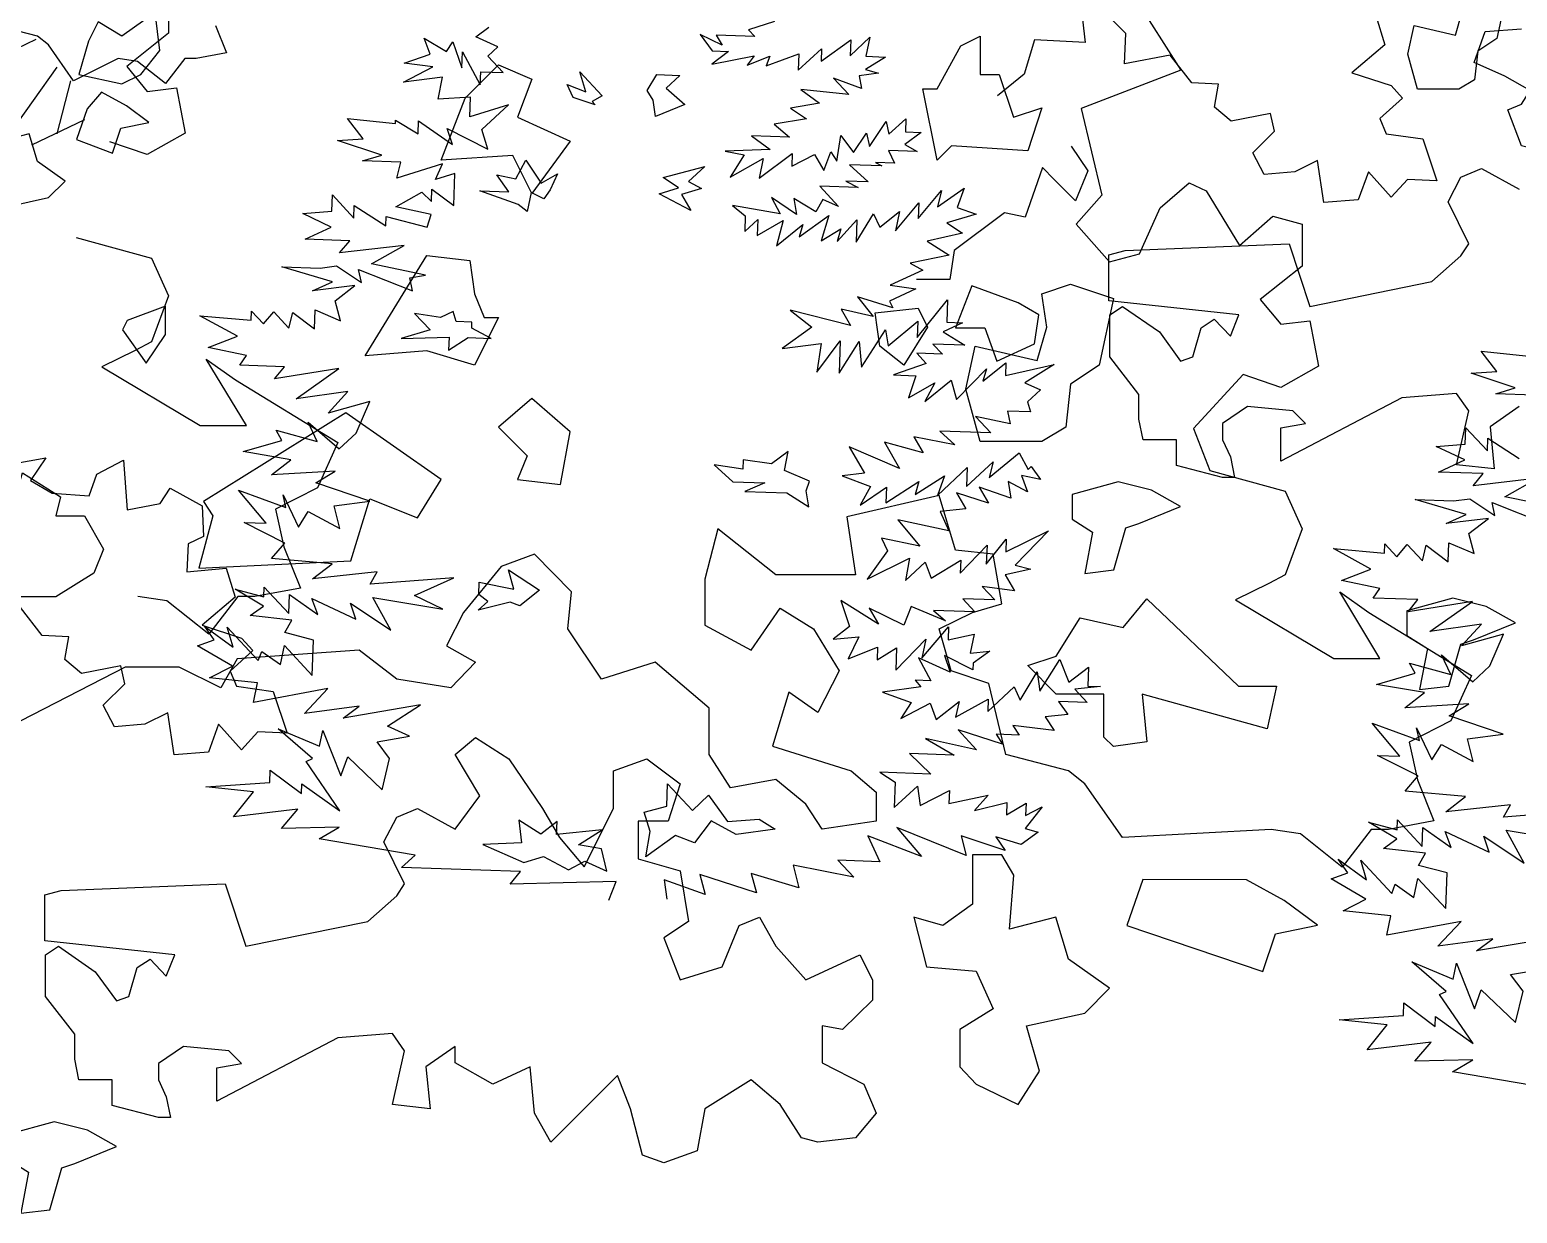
# Model space of a CAD drawing. Header units: inches. Extents: x 11.9 to 85.3, y 21.1 to 37.4.
# Drawn here: x 67.994 to 68.548, y 21.662 to 22.103 of the extents above; entities that cross this region are included whole.
import ezdxf

# ---------------------------------------------------------------- set-up
doc = ezdxf.new("R2010")
doc.units = ezdxf.units.IN
doc.header["$MEASUREMENT"] = 0
doc.layers.add('CAY', color=94, linetype='Continuous')
doc.layers.add('CAY-3', color=61, linetype='Continuous')

# ---------------------------------------------------------------- blocks, each defined once
blk = doc.blocks.new('A$C76451831')
at = {"layer": 'CAY'}
for p, q in [((5031.3, 755.2), (5031.3, 720.4)), ((5534.4, 730.1), (5512.8, 723.1)), ((4922.5, 717.8), (4887.9, 726.8)), ((4931.5, 710.7), (4922.5, 717.8)), ((5031.3, 720.4), (4996.5, 692.7)), ((5070.3, 726.8), (5079.3, 704)), ((5286.5, 717.4), (5297.2, 725.2)), ((5304.8, 709.1), (5286.5, 717.4)), ((5472.8, 719.1), (5482.8, 705.6)), ((5491.1, 710.3), (5472.8, 719.1)), ((5518.1, 717.5), (5485.9, 718.6)), ((5485.9, 718.6), (5491.1, 710.3)), ((5512.8, 723.1), (5518.1, 717.5)), ((5597.3, 701.6), (5613.7, 716.9)), ((5613.7, 716.9), (5610.4, 701.1)), ((4825.4, 669), (4921.3, 715.4)), ((4952.3, 680.8), (4931.5, 710.7)), ((5248.4, 702.9), (5243.4, 716.2)), ((5243.4, 716.2), (5262.1, 705.1)), ((5262.1, 705.1), (5267.3, 713.1)), ((5267.3, 713.1), (5274.7, 691.5)), ((5274.7, 691.5), (5275.2, 704.7)), ((5275.2, 704.7), (5290.1, 677.4)), ((5296.4, 701.2), (5304.8, 709.1)), ((5496.3, 705.1), (5482.4, 694.7)), ((5482.8, 705.6), (5496.3, 705.1)), ((5554.2, 689.5), (5573.5, 707.4)), ((5573.1, 697), (5597.7, 714.7)), ((5573.5, 707.4), (5573.1, 697)), ((5597.7, 714.7), (5597.3, 701.6)), ((4899.3, 636.8), (4938.6, 692.2)), ((4989.3, 699.3), (4952.3, 680.8)), ((5005.4, 696.9), (4989.3, 699.3)), ((4996.5, 692.7), (5013.6, 672)), ((5028.6, 678.5), (5005.4, 696.9)), ((5044.7, 699.3), (5028.6, 678.5)), ((5054.2, 699.3), (5044.7, 699.3)), ((5079.3, 704), (5054.2, 699.3)), ((5226.3, 679.6), (5250.7, 692.4)), ((5226.8, 695.5), (5248.4, 702.9)), ((5250.7, 692.4), (5226.8, 695.5)), ((5309, 687.6), (5296.4, 701.2)), ((5482.4, 694.7), (5517.5, 701.6)), ((5517.5, 701.6), (5511.8, 693.7)), ((5511.8, 693.7), (5530.6, 701.2)), ((5527.6, 693.1), (5554.7, 703.1)), ((5530.6, 701.2), (5527.6, 693.1)), ((5554.7, 703.1), (5554.2, 689.5)), ((5626.7, 700.5), (5610, 690.2)), ((5610.4, 701.1), (5626.7, 700.5)), ((4938.6, 636.8), (4950, 680.8)), ((5258.6, 683.9), (5226.3, 679.6)), ((5255.2, 665.5), (5258.6, 683.9)), ((5290.1, 677.4), (5290.5, 688.3)), ((5290.5, 688.3), (5309, 687.6)), ((5606.7, 674.5), (5583.5, 683)), ((5583.5, 683), (5596.1, 669.4)), ((5620.8, 687.1), (5604.8, 685)), ((5604.8, 685), (5606.7, 674.5)), ((5610, 690.2), (5620.8, 687.1)), ((5013.6, 672), (5037.8, 675)), ((5037.8, 675), (5044.9, 637.2)), ((5282, 667.2), (5255.2, 665.5)), ((5281.5, 650.9), (5282, 667.2)), ((5596.1, 669.4), (5556.4, 673.5)), ((5556.4, 673.5), (5571.9, 662.1)), ((5313.5, 660.7), (5281.5, 650.9)), ((5291.5, 640.2), (5313.5, 660.7)), ((5571.9, 662.1), (5547.7, 658)), ((5547.7, 658), (5561, 649.3)), ((4917.8, 627.7), (4961.8, 648.6)), ((5179.9, 649.5), (5219.6, 645.4)), ((5192.9, 632.7), (5179.9, 649.5)), ((5219.6, 645.4), (5219.7, 648.1)), ((5219.7, 648.1), (5238.4, 636.6)), ((5238.4, 636.6), (5238.7, 647.4)), ((5238.7, 647.4), (5267.1, 627.9)), ((5561, 649.3), (5534.1, 644.8)), ((5534.1, 644.8), (5546.9, 634)), ((5613.2, 626.2), (5627.1, 647)), ((5627.1, 647), (5629.4, 636.5)), ((5629.4, 636.5), (5643.5, 649.2)), ((5643.5, 649.2), (5643.1, 638.3)), ((5013.6, 619.5), (4982.4, 630.1)), ((5044.9, 637.2), (5013.6, 619.5)), ((5171.6, 631.2), (5192.9, 632.7)), ((5208.3, 619), (5171.6, 631.2)), ((5262.5, 641.2), (5296.4, 624.1)), ((5267.1, 627.9), (5262.5, 641.2)), ((5296.4, 624.1), (5291.5, 640.2)), ((5515.2, 635.1), (5530.7, 623.7)), ((5546.9, 634), (5515.2, 635.1)), ((5586.1, 614), (5589.5, 635.2)), ((5589.5, 635.2), (5599.9, 621.2)), ((5599.9, 621.2), (5610.9, 637.2)), ((5610.9, 637.2), (5613.2, 626.2)), ((5656.2, 637.9), (5642.7, 627.9)), ((5643.1, 638.3), (5656.2, 637.9)), ((5192.3, 614.2), (5208.3, 619)), ((5530.7, 623.7), (5493.4, 622.2)), ((5493.4, 622.2), (5509.2, 619.4)), ((5509.2, 619.4), (5497.7, 600.8)), ((5521.7, 599.9), (5549.1, 620.3)), ((5549.1, 620.3), (5548.8, 609.9)), ((5548.8, 609.9), (5567.7, 619.6)), ((5567.7, 619.6), (5575.4, 606.2)), ((5575.4, 606.2), (5581.3, 621.9)), ((5581.3, 621.9), (5586.1, 614)), ((5629, 622.9), (5634, 612.3)), ((5652.9, 622.1), (5629, 622.9)), ((5642.7, 627.9), (5652.9, 622.1)), ((5224, 613.1), (5192.3, 614.2)), ((5220.8, 600), (5224, 613.1)), ((5258.8, 611.8), (5220.8, 600)), ((5252.9, 598.9), (5258.8, 611.8)), ((5497.7, 600.8), (5525, 616.1)), ((5525, 616.1), (5521.7, 599.9)), ((5596.8, 610.9), (5612.2, 596.8)), ((5623.5, 610), (5596.8, 610.9)), ((5618.2, 612.9), (5623.5, 610)), ((5634, 612.3), (5618.2, 612.9)), ((5268.9, 603.8), (5252.9, 598.9)), ((5268, 577.1), (5268.9, 603.8)), ((5603.9, 592.1), (5572.2, 593.2)), ((5572.2, 593.2), (5587.5, 576.3)), ((5612.2, 596.8), (5593.6, 597.4)), ((5593.6, 597.4), (5603.9, 592.1)), ((5166.8, 572.4), (5167.3, 586)), ((5167.3, 586), (5185.2, 566.8)), ((5219.9, 576), (5241.7, 588.4)), ((5241.7, 588.4), (5249.5, 580.4)), ((5249.5, 580.4), (5249.9, 590.8)), ((5249.9, 590.8), (5268, 577.1)), ((5552.8, 569.8), (5532, 583.7)), ((5532, 583.7), (5539.2, 570.3)), ((5568.7, 572), (5550.5, 583.1)), ((5550.5, 583.1), (5552.8, 569.8)), ((5574.5, 582.2), (5568.7, 572)), ((5587.5, 576.3), (5574.5, 582.2)), ((5653.7, 566.3), (5673.1, 589.7)), ((5669.9, 576.2), (5691.8, 591.7)), ((5673.1, 589.7), (5669.9, 576.2)), ((5691.8, 591.7), (5686.2, 575.6)), ((5142.7, 570.6), (5166.8, 572.4)), ((5166.3, 559.3), (5142.7, 570.6)), ((5185.2, 566.8), (5185.5, 577.2)), ((5185.5, 577.2), (5211.7, 560.4)), ((5249.2, 569.6), (5219.9, 576)), ((5246.1, 559.2), (5249.2, 569.6)), ((5499.6, 577.1), (5510.2, 568.6)), ((5539.2, 570.3), (5499.6, 577.1)), ((5510.2, 568.6), (5509.7, 555.5)), ((5554.9, 551.2), (5579.5, 568.9)), ((5579.5, 568.9), (5573.3, 547.8)), ((5602.3, 546.8), (5616.7, 570.3)), ((5616.7, 570.3), (5621.8, 559.3)), ((5621.8, 559.3), (5638.1, 572.3)), ((5634.8, 556.1), (5654.2, 579.4)), ((5638.1, 572.3), (5634.8, 556.1)), ((5654.2, 579.4), (5653.7, 566.3)), ((5701.9, 570.1), (5677.6, 562.8)), ((5686.2, 575.6), (5701.9, 570.1)), ((5144.7, 549.2), (5166.3, 559.3)), ((5211.7, 560.4), (5212, 568.1)), ((5212, 568.1), (5246.1, 559.2)), ((5509.7, 555.5), (5520.5, 565.5)), ((5520.5, 565.5), (5520, 552.4)), ((5520, 552.4), (5541.7, 564.8)), ((5541.7, 564.8), (5536, 543.7)), ((5536, 543.7), (5557.9, 561.5)), ((5557.9, 561.5), (5554.9, 551.2)), ((5573.3, 547.8), (5589.5, 557.7)), ((5586.4, 547.4), (5602.9, 565.4)), ((5589.5, 557.7), (5586.4, 547.4)), ((5602.9, 565.4), (5602.3, 546.8)), ((5677.6, 562.8), (5690.5, 554.2)), ((5181.8, 547.9), (5144.7, 549.2)), ((5173.3, 537.8), (5181.8, 547.9)), ((5227, 544), (5173.3, 537.8)), ((5199.7, 528.7), (5227, 544)), ((5690.5, 554.2), (5661.2, 547.5)), ((5661.2, 547.5), (5679.4, 536)), ((5679.4, 536), (5647, 529.4)), ((5683.6, 539.8), (5680.1, 515.6)), ((5125.3, 526.3), (5157, 525.2)), ((5167.5, 513.9), (5125.3, 526.3)), ((5157, 525.2), (5170.6, 527)), ((5170.6, 527), (5191.5, 513.1)), ((5189.1, 524.1), (5233.8, 506.2)), ((5191.5, 513.1), (5189.1, 524.1)), ((5244.7, 519.4), (5199.7, 528.7)), ((5231.5, 517.1), (5244.7, 519.4)), ((5657.7, 523.6), (5630.5, 510.9)), ((5647, 529.4), (5657.7, 523.6)), ((5150.9, 506.4), (5167.5, 513.9)), ((5185.9, 510.6), (5150.9, 506.4)), ((5169.6, 498), (5185.9, 510.6)), ((5233.8, 506.2), (5231.5, 517.1)), ((5651.7, 507.9), (5630, 497.8)), ((5630.5, 510.9), (5651.7, 507.9)), ((5680.1, 515.6), (5652.4, 515.6)), ((3915.1, 501.1), (3898, 463.3)), ((5174, 481.5), (5169.6, 498)), ((5632.6, 492.3), (5603.4, 501.4)), ((5603.4, 501.4), (5616.4, 485.1)), ((5630, 497.8), (5632.6, 492.3)), ((5653, 467.5), (5678.1, 498.8)), ((5678.1, 498.8), (5677.5, 480.3)), ((5057.3, 485.6), (5099.7, 481.8)), ((5088.4, 468.6), (5057.3, 485.6)), ((5099.7, 481.8), (5100, 489.5)), ((5100, 489.5), (5110.1, 478.8)), ((5110.1, 478.8), (5118.6, 488.9)), ((5118.6, 488.9), (5131.2, 475.3)), ((5131.2, 475.3), (5134.4, 488.3)), ((5134.4, 488.3), (5152.5, 474.6)), ((5152.5, 474.6), (5153.1, 490.4)), ((5153.1, 490.4), (5174, 481.5)), ((5597.6, 477.6), (5547.3, 490.2)), ((5547.3, 490.2), (5565.4, 476)), ((5589.9, 491), (5597.6, 477.6)), ((5616.4, 485.1), (5589.9, 491)), ((5565.4, 476), (5540.7, 458.3)), ((5606.8, 442.8), (5626.5, 473.9)), ((5626.5, 473.9), (5628.7, 460.7)), ((5628.7, 460.7), (5653.5, 481.1)), ((5653.5, 481.1), (5653, 467.5)), ((5690.6, 479.8), (5674.5, 472.2)), ((5674.5, 472.2), (5692.6, 461.1)), ((5677.5, 480.3), (5690.6, 479.8)), ((3898, 463.3), (3863.2, 445.6)), ((5064.1, 459.1), (5088.4, 468.6)), ((5096, 452.5), (5064.1, 459.1)), ((5540.7, 458.3), (5573.1, 462.6)), ((5569.5, 438.7), (5589, 464.8)), ((5573.1, 462.6), (5569.5, 438.7)), ((5589, 464.8), (5588.1, 438)), ((5588.1, 438), (5604.8, 464.2)), ((5604.8, 464.2), (5606.8, 442.8)), ((5665.9, 462.1), (5673.8, 453.6)), ((5692.6, 461.1), (5665.9, 462.1)), ((3863.2, 445.6), (3870.3, 414.4)), ((5062.5, 449.6), (5086.7, 432.5)), ((5090.3, 444.6), (5096, 452.5)), ((5660.4, 445.9), (5633.3, 436.5)), ((5652.5, 454.4), (5660.4, 445.9)), ((5673.8, 453.6), (5652.5, 454.4)), ((5707.5, 431.2), (5726.6, 446.4)), ((5726.6, 446.4), (5726.2, 435.9)), ((5726.2, 435.9), (5766.8, 445)), ((5766.8, 445), (5742.3, 429.9)), ((5127.4, 443.3), (5090.3, 444.6)), ((5119.3, 433.1), (5127.4, 443.3)), ((5172.7, 441.7), (5119.3, 433.1)), ((5137.3, 416.6), (5172.7, 441.7)), ((5633.3, 436.5), (5651.9, 435.8)), ((5651.9, 435.8), (5645.8, 417.4)), ((5685.6, 416.1), (5710.5, 441.5)), ((5710.5, 441.5), (5707.5, 431.2)), ((5180.2, 422.8), (5137.3, 416.6)), ((5163.7, 404.8), (5180.2, 422.8)), ((5645.8, 417.4), (5667.5, 429.8)), ((5659.3, 414.3), (5681.2, 432.1)), ((5667.5, 429.8), (5659.3, 414.3)), ((5681.2, 432.1), (5685.6, 416.1)), ((5742.3, 429.9), (5755.2, 424.1)), ((5755.2, 424.1), (5744.5, 414)), ((3870.3, 414.4), (3883.8, 380.2)), ((5198.4, 414.5), (5163.7, 404.8)), ((5187.1, 388.1), (5198.4, 414.5)), ((5744.5, 414), (5746.9, 405.8)), ((5154.7, 381.1), (5147.1, 397.2)), ((5147.1, 397.2), (5173, 375)), ((5701.4, 401.9), (5714.1, 388.3)), ((5730.2, 395.9), (5701.4, 401.9)), ((5746.9, 405.8), (5727.9, 406.4)), ((5727.9, 406.4), (5730.2, 395.9)), ((5120.6, 390.5), (5154.7, 381.1)), ((5125.3, 382.1), (5120.6, 390.5)), ((5173, 375), (5187.1, 388.1)), ((5650.1, 385.1), (5657.8, 371.7)), ((5684.3, 378.5), (5650.1, 385.1)), ((5714.1, 388.3), (5671.6, 389.8)), ((5671.6, 389.8), (5684.3, 378.5)), ((3831.9, 373.1), (3807.8, 341.8)), ((3846.1, 373.1), (3831.9, 373.1)), ((3883.8, 380.2), (3846.1, 373.1)), ((5093.2, 372.8), (5125.3, 382.1)), ((5132.9, 366), (5093.2, 372.8)), ((5171.9, 380.3), (5154.8, 342.6)), ((5596.3, 376.6), (5609.2, 354.8)), ((5638.3, 358.8), (5596.3, 376.6)), ((5625.9, 380.5), (5638.3, 358.8)), ((5657.8, 371.7), (5625.9, 380.5)), ((5712.8, 351.2), (5737.6, 371.6)), ((5737.6, 371.6), (5745.2, 357.8)), ((5116.6, 353.4), (5132.9, 366)), ((5669.7, 336.4), (5694.5, 359.5)), ((5694, 343.7), (5716, 364.2)), ((5694.5, 359.5), (5694, 343.7)), ((5716, 364.2), (5712.8, 351.2)), ((5745.2, 357.8), (5747.6, 360.4)), ((5747.6, 360.4), (5755.4, 349.7)), ((5169.7, 356.6), (5116.6, 353.4)), ((5153.5, 346.7), (5169.7, 356.6)), ((5198.3, 331.5), (5153.5, 346.7)), ((5609.2, 354.8), (5590.5, 352.7)), ((5590.5, 352.7), (5614.2, 343.7)), ((5626.9, 330.2), (5654.2, 347.8)), ((5651.2, 337), (5675.7, 352.5)), ((5654.2, 347.8), (5651.2, 337)), ((5675.7, 352.5), (5669.7, 336.4)), ((5744.6, 339.2), (5728.6, 347.9)), ((5728.6, 347.9), (5730.8, 334.2)), ((5755.4, 349.7), (5739.6, 353)), ((5739.6, 353), (5744.6, 339.2)), ((5112.4, 313.2), (5089.4, 340.8)), ((5089.4, 340.8), (5128.7, 326.2)), ((5154.8, 342.6), (5120.1, 324.9)), ((5126.4, 336.8), (5139.1, 310)), ((5128.7, 326.2), (5126.4, 336.8)), ((5614.2, 343.7), (5605.5, 328.2)), ((5605.5, 328.2), (5627.4, 343.3)), ((5627.4, 343.3), (5626.9, 330.2)), ((5712.1, 329.9), (5685.6, 338.5)), ((5685.6, 338.5), (5693.3, 325.1)), ((5730.8, 334.2), (5704.4, 343.3)), ((5704.4, 343.3), (5712.1, 329.9)), ((5120.1, 324.9), (5127.1, 293.6)), ((5139.1, 310), (5147.2, 322.9)), ((5147.2, 322.9), (5173.5, 308.8)), ((5168.7, 327.6), (5198.3, 331.5)), ((5173.5, 308.8), (5168.7, 327.6)), ((5693.3, 325.1), (5672, 323.1)), ((5672, 323.1), (5679.1, 307)), ((5093.9, 313.9), (5112.4, 313.2)), ((5127.7, 296.8), (5093.9, 313.9)), ((5636.8, 316.2), (5655.1, 294.3)), ((5679.1, 307), (5636.8, 316.2)), ((5116.8, 284), (5127.7, 296.8)), ((5623.2, 300.8), (5628.2, 290.2)), ((5655.1, 294.3), (5623.2, 300.8)), ((5710.3, 279.2), (5726.9, 299.9)), ((5726.5, 289.5), (5762, 306.9)), ((5726.9, 299.9), (5726.5, 289.5)), ((5762, 306.9), (5734.3, 278.4)), ((5127.1, 293.6), (5140.7, 259.4)), ((5628.2, 290.2), (5611.5, 266.8)), ((5611.5, 266.8), (5646.6, 284.1)), ((5646.6, 284.1), (5643.2, 265.7)), ((5688.7, 271.8), (5710.9, 295)), ((5710.9, 295), (5710.3, 279.2)), ((5167, 279.6), (5116.8, 284)), ((5150.7, 267), (5167, 279.6)), ((5204.4, 272.8), (5150.7, 267)), ((5198.6, 262.6), (5204.4, 272.8)), ((5643.2, 265.7), (5659.6, 281)), ((5659.6, 281), (5664.6, 267.6)), ((5664.6, 267.6), (5689.1, 282.7)), ((5689.1, 282.7), (5688.7, 271.8)), ((5747.3, 275.2), (5725.9, 270.5)), ((5734.3, 278.4), (5747.3, 275.2)), ((5110.3, 252.1), (5110.6, 260.2)), ((5110.6, 260.2), (5131.1, 238.2)), ((5268.1, 267.9), (5198.6, 262.6)), ((5235.4, 253.2), (5268.1, 267.9)), ((5733.6, 257.1), (5706.9, 260.7)), ((5706.9, 260.7), (5717.4, 249.5)), ((5725.9, 270.5), (5733.6, 257.1)), ((5029.8, 248.8), (5005.7, 252.3)), ((5064.6, 221), (5029.8, 248.8)), ((5088.8, 252.3), (5064.6, 221)), ((5110, 244.4), (5086.5, 258.4)), ((5086.5, 258.4), (5110.3, 252.1)), ((5103, 252.3), (5088.8, 252.3)), ((5140.7, 259.4), (5103, 252.3)), ((5131.1, 238.2), (5131.7, 254.1)), ((5131.7, 254.1), (5155.1, 237.4)), ((5155.1, 237.4), (5150.1, 250.7)), ((5150.1, 250.7), (5186.7, 233.6)), ((5200.9, 251.6), (5259, 241.9)), ((5215.8, 224.4), (5200.9, 251.6)), ((5259, 241.9), (5235.4, 253.2)), ((5620.7, 229.3), (5589.6, 249)), ((5589.6, 249), (5596.6, 227.4)), ((5717.4, 249.5), (5690.7, 250.4)), ((5690.7, 250.4), (5700.8, 239.6)), ((5098.9, 236.6), (5110, 244.4)), ((5133.6, 232.7), (5098.9, 236.6)), ((5186.7, 233.6), (5182.2, 246.9)), ((5182.2, 246.9), (5215.8, 224.4)), ((5641.9, 228.5), (5613, 242.7)), ((5613, 242.7), (5620.7, 229.3)), ((5647.9, 244.2), (5641.9, 228.5)), ((5676.5, 232.3), (5647.9, 244.2)), ((5700.8, 239.6), (5666.4, 240.8)), ((5666.4, 240.8), (5676.5, 232.3)), ((5069.2, 216.4), (5061.4, 227.5)), ((5061.4, 227.5), (5084.8, 210.4)), ((5080, 226.9), (5105.7, 199.2)), ((5084.8, 210.4), (5080, 226.9)), ((5127.8, 222.5), (5133.6, 232.7)), ((5151.6, 216.2), (5127.8, 222.5)), ((5596.6, 227.4), (5583.1, 217)), ((5656.8, 201.3), (5679, 227.2)), ((5679, 227.2), (5678.7, 216.4)), ((5055.4, 211.4), (5069.2, 216.4)), ((5084.3, 194.5), (5055.4, 211.4)), ((5124.2, 195.8), (5127.5, 211.6)), ((5127.5, 211.6), (5150.6, 186.8)), ((5150.6, 186.8), (5151.6, 216.2)), ((5583.1, 217), (5604.4, 219)), ((5604.4, 219), (5595.6, 200.7)), ((5595.6, 200.7), (5620, 210.3)), ((5620, 210.3), (5619.6, 199.9)), ((5635.2, 191.1), (5660.1, 217)), ((5660.1, 217), (5656.8, 201.3)), ((5678.7, 216.4), (5700.1, 221.1)), ((5700.1, 221.1), (5696.9, 205.3)), ((5105.7, 199.2), (5108.7, 206.8)), ((5108.7, 206.8), (5124.2, 195.8)), ((5619.6, 199.9), (5635.8, 209.7)), ((5635.8, 209.7), (5635.2, 191.1)), ((5654.1, 201.4), (5664.3, 182.4)), ((5680.4, 189.6), (5654.1, 201.4)), ((5699.1, 191.6), (5675.5, 203.3)), ((5675.5, 203.3), (5680.4, 189.6)), ((5696.9, 205.3), (5713.2, 207)), ((5713.2, 207), (5699.3, 197.1)), ((5754.7, 173.8), (5771.4, 200)), ((5771.4, 200), (5778.9, 181.1)), ((5065.3, 184.8), (5084.3, 194.5)), ((5699.3, 197.1), (5699.1, 191.6)), ((5738.5, 166.2), (5752.5, 189.8)), ((5752.5, 189.8), (5754.7, 173.8)), ((5778.9, 181.1), (5795.2, 193.7)), ((5795.2, 193.7), (5794.7, 177.9)), ((5105.1, 180.6), (5065.3, 184.8)), ((5101.8, 164.4), (5105.1, 180.6)), ((5163.4, 175.9), (5101.8, 164.4)), ((5144.1, 155.3), (5163.4, 175.9)), ((5656, 177.3), (5624.1, 172.9)), ((5624.1, 172.9), (5647.8, 164.4)), ((5651.2, 182.9), (5656, 177.3)), ((5664.3, 182.4), (5651.2, 182.9)), ((5711.5, 156.8), (5733.5, 177.3)), ((5733.5, 177.3), (5738.5, 166.2)), ((5805.1, 177.5), (5783.7, 175.5)), ((5783.7, 175.5), (5794.2, 164.3)), ((5794.7, 177.9), (5805.1, 177.5)), ((5189.6, 161.4), (5144.1, 155.3)), ((5240.4, 162.3), (5176.1, 151.4)), ((5176.1, 151.4), (5189.6, 161.4)), ((5213, 144.7), (5240.4, 162.3)), ((5647.8, 164.4), (5639.2, 151.1)), ((5639.2, 151.1), (5663.7, 163.9)), ((5663.7, 163.9), (5668.6, 150.1)), ((5668.6, 150.1), (5687.7, 165.3)), ((5684.6, 152.2), (5711.8, 167.2)), ((5687.7, 165.3), (5684.6, 152.2)), ((5711.8, 167.2), (5711.5, 156.8)), ((5794.2, 164.3), (5770.2, 165.1)), ((5770.2, 165.1), (5778, 154.4)), ((5778, 154.4), (5759.3, 152.4)), ((5759.3, 152.4), (5766.7, 141.2)), ((5150.9, 117.8), (5122.3, 142.4)), ((5122.3, 142.4), (5156.7, 128.1)), ((5156.7, 128.1), (5159.4, 141.1)), ((5159.4, 141.1), (5174.4, 103.4)), ((5204.4, 131.8), (5231.3, 136.3)), ((5231.3, 136.3), (5213, 144.7)), ((5723.7, 129.6), (5686.9, 141.7)), ((5686.9, 141.7), (5702.2, 124.9)), ((5737.5, 137.3), (5718.5, 137.9)), ((5718.5, 137.9), (5723.7, 129.6)), ((5766.7, 141.2), (5732.4, 145.1)), ((5732.4, 145.1), (5737.5, 137.3)), ((5214.8, 117.9), (5204.4, 131.8)), ((5702.2, 124.9), (5659.9, 134.5)), ((5659.9, 134.5), (5683.5, 120.6)), ((5145.4, 115.3), (5150.9, 117.8)), ((5173.4, 74.4), (5145.4, 115.3)), ((5174.4, 103.4), (5180, 119.1)), ((5180, 119.1), (5208.5, 91.8)), ((5208.5, 91.8), (5214.8, 117.9)), ((5646.4, 121.9), (5664.3, 104.9)), ((5683.5, 120.6), (5646.4, 121.9)), ((5115.3, 97.8), (5115.7, 108.2)), ((5115.7, 108.2), (5141.7, 88.7)), ((5621.8, 106.4), (5634.7, 98.2)), ((5664.3, 104.9), (5621.8, 106.4)), ((5062.2, 94.2), (5115.3, 97.8)), ((5101.9, 90.1), (5062.2, 94.2)), ((5085.3, 69.4), (5101.9, 90.1)), ((5141.7, 88.7), (5142, 96.8)), ((5142, 96.8), (5173.4, 74.4)), ((5634.7, 98.2), (5633.9, 77)), ((5633.9, 77), (5653.1, 94.9)), ((5653.1, 94.9), (5655.3, 78.9)), ((5655.3, 78.9), (5679.7, 91.2)), ((5679.7, 91.2), (5679.3, 80.4)), ((5679.3, 80.4), (5711.8, 87.4)), ((5711.8, 87.4), (5700.4, 74.6)), ((5138.6, 75.7), (5085.3, 69.4)), ((5124.9, 59.8), (5138.6, 75.7)), ((5700.4, 74.6), (5727.4, 81.4)), ((5727.4, 81.4), (5727.1, 71)), ((5727.1, 71), (5743.3, 80.8)), ((5756.7, 77.6), (5742.5, 59.6)), ((5743.3, 80.8), (5742.9, 70.4)), ((5742.9, 70.4), (5756.7, 77.6)), ((5172.9, 60.9), (5124.9, 59.8)), ((5156.3, 51), (5172.9, 60.9)), ((5236, 37.4), (5156.3, 51)), ((5656.5, 36.3), (5611.8, 53.7)), ((5611.8, 53.7), (5621.9, 32)), ((5693.7, 37.2), (5636.1, 60.6)), ((5636.1, 60.6), (5656.5, 36.3)), ((5726, 41.5), (5689.3, 53.7)), ((5689.3, 53.7), (5693.7, 37.2)), ((5739.3, 46.5), (5718.3, 52.7)), ((5718.3, 52.7), (5726, 41.5)), ((5753.3, 56.5), (5739.3, 46.5)), ((5742.5, 59.6), (5753.3, 56.5)), ((5224.8, 27.3), (5236, 37.4)), ((5323.5, 23.9), (5224.8, 27.3)), ((5600.2, 19.2), (5549.8, 29.1)), ((5549.8, 29.1), (5554.6, 10.4)), ((5621.9, 32), (5587.1, 33.3)), ((5587.1, 33.3), (5600.2, 19.2)), ((5314.9, 13.3), (5323.5, 23.9)), ((5402.9, 15.7), (5314.9, 13.3)), ((5396.9, 0), (5402.9, 15.7)), ((5476.9, 4.9), (5442.9, 17)), ((5442.9, 17), (5445, 1)), ((5472.5, 21.4), (5476.9, 4.9)), ((5519.5, 6.1), (5472.5, 21.4)), ((5515.1, 22.2), (5519.5, 6.1)), ((5554.6, 10.4), (5515.1, 22.2))]:
    blk.add_line(p, q, dxfattribs=at)
for points in [[(3979.1, 158.1), (3899.4, 171.8), (3916.1, 181.6), (3868, 180.6), (3881.7, 196.4), (3828.5, 190.1), (3845, 210.9), (3805.3, 215), (3858.5, 218.6), (3858.8, 229), (3884.9, 209.5), (3885.2, 217.6), (3916.5, 195.2), (3888.5, 236.1), (3894, 238.6), (3865.5, 263.2), (3899.8, 248.8), (3902.6, 261.9), (3917.6, 224.2), (3923.1, 239.9), (3951.6, 212.6), (3957.9, 238.7), (3947.6, 252.6), (3974.4, 257.1)], [(3983.5, 283.1), (3919.2, 272.2), (3932.7, 282.1), (3887.2, 276), (3906.5, 296.7), (3844.9, 285.2), (3848.2, 301.4), (3808.5, 305.5), (3827.4, 315.3), (3798.5, 332.2), (3812.3, 337.1), (3804.5, 348.3), (3827.9, 331.1), (3823.1, 347.6), (3848.9, 320), (3851.8, 327.6), (3867.3, 316.6), (3870.6, 332.4), (3893.7, 307.5), (3894.8, 337), (3871, 343.2), (3876.8, 353.5), (3842, 357.4), (3853.2, 365.2), (3829.6, 379.1), (3853.4, 372.9), (3853.7, 381), (3874.2, 359), (3874.8, 374.8), (3898.2, 358.2), (3893.2, 371.5), (3929.8, 354.3), (3925.3, 367.6), (3958.9, 345.2), (3944, 372.4), (4002.2, 362.7)], [(4011.2, 388.7), (3941.7, 383.4), (3947.5, 393.6), (3893.8, 387.8), (3910.1, 400.4), (3860, 404.8), (3870.8, 417.6), (3837, 434.6), (3855.6, 434), (3832.5, 461.5), (3871.9, 447), (3869.5, 457.5), (3882.2, 430.8), (3890.3, 443.7), (3916.6, 429.6), (3911.8, 448.3), (3941.4, 452.3), (3896.6, 467.5), (3912.8, 477.3), (3859.7, 474.2), (3876, 486.8), (3836.3, 493.6), (3868.4, 502.9), (3863.7, 511.2), (3897.8, 501.9), (3890.2, 518), (3916.2, 495.8), (3930.2, 508.9), (3941.6, 535.3), (3906.8, 525.6), (3923.3, 543.6), (3880.5, 537.4), (3915.8, 562.4), (3862.5, 553.9), (3870.5, 564), (3833.4, 565.3), (3839.1, 573.3), (3807.2, 579.8), (3831.5, 589.4), (3800.4, 606.4), (3842.9, 602.6), (3843.1, 610.3), (3853.2, 599.5), (3861.7, 609.7), (3874.4, 596.1), (3877.5, 609.1), (3895.6, 595.3), (3896.2, 611.2), (3917.2, 602.3), (3912.8, 618.8), (3929.1, 631.3), (3894, 627.1), (3910.6, 634.7), (3868.4, 647.1), (3900.1, 646), (3913.8, 647.7), (3934.6, 633.9), (3932.3, 644.8), (3976.9, 627)], [(3987.8, 640.2), (3942.8, 649.4), (3970.1, 664.8), (3916.4, 658.5), (3924.9, 668.7), (3887.8, 670), (3909.5, 680.1), (3885.8, 691.3), (3909.9, 693.2), (3910.4, 706.8), (3928.3, 687.6), (3928.7, 698), (3954.8, 681.2)], [(3967.1, 733.8), (3935.4, 734.9), (3951.4, 739.8), (3914.7, 752), (3936, 753.5), (3923, 770.3), (3962.8, 766.2)]]:
    blk.add_lwpolyline(points, dxfattribs=at)
for points in [[(3862.3, 1017), (3867.6, 1040.8), (3901.9, 1032.9), (3907.2, 1051.4), (3904.5, 1069.8), (3920.4, 1075.1), (3944.1, 1067.2), (3936.2, 1030.2), (3920.4, 1019.7), (3917.7, 995.9), (3904.5, 988), (3870.2, 988)], [(5385.6, 660.9), (5367.2, 667), (5362.2, 677.6), (5377.8, 671.6), (5372.9, 688.1), (5391.3, 668.4), (5383, 663.7)], [(5433.8, 664.7), (5428.6, 672.6), (5436.8, 685.9), (5455.8, 685.2), (5444.5, 674.7), (5459.9, 661), (5435.5, 651)], [(4892.2, 660), (4885.5, 671.4), (4869.4, 671.4), (4869.4, 643.8), (4852.9, 632), (4836.8, 636.8), (4843.9, 609.2), (4871.4, 606.9), (4880.8, 586), (4862.3, 574.6), (4862.3, 553.8), (4871.4, 544.4), (4894.6, 533), (4906.4, 551.4), (4899.3, 576.6), (4931.5, 583.7), (4945.3, 597.4), (4922.5, 613.6), (4915.4, 636.8), (4889.8, 630.1)], [(4975.5, 671.4), (4963.7, 657.6), (4954.7, 632), (4984.6, 620.6), (4991.7, 641.5), (5014.8, 646.2), (4996.4, 660)], [(5321.5, 577.9), (5289.7, 589.5), (5313.7, 588.6), (5303.8, 602.6), (5319.5, 599.3), (5327.8, 614.9), (5340.7, 595.8), (5354.1, 603.5), (5348.2, 590.1), (5343, 582.6), (5332.3, 588), (5329, 572.2)], [(5441.9, 600.5), (5476.7, 609.7), (5463.1, 597), (5473.8, 591.2), (5457.3, 586.3), (5465, 572.9), (5438.7, 587), (5454.8, 591.9)], [(5270.1, 480.9), (5267.7, 489.1), (5257.1, 484.1), (5235.4, 487.5), (5248.5, 473.9), (5224.3, 466.6), (5264.2, 467.9), (5263.8, 457.1), (5280, 467.4), (5299.1, 466.7), (5283, 475.4), (5283.2, 480.4)], [(5560.6, 340.2), (5563.6, 348.2), (5542.6, 357.1), (5545.9, 372.9), (5532, 362.5), (5508.5, 366), (5508.2, 358.3), (5484.4, 361.9), (5499.7, 347.7), (5526.4, 346.8), (5509.9, 339.7), (5544.7, 338.5), (5562.9, 327)], [(5288.9, 254), (5289.3, 264.4), (5318.1, 258.4), (5313.6, 274.5), (5339.3, 257.7), (5323, 244.7), (5315, 247.7), (5288.4, 240.9), (5296.4, 248.3)], [(5431.1, 57.3), (5426.2, 73.3), (5445, 78.1), (5445.6, 96.7), (5466.2, 74.6), (5479.7, 87.3), (5495.3, 65.5), (5521.6, 67.3), (5535, 59.1), (5502.6, 54.8), (5481.7, 65.9), (5467.9, 47.8), (5452.3, 53.8), (5427.7, 36.1)], [(5395.1, 24.1), (5390.7, 42.8), (5371.8, 46.2), (5391.3, 58.7), (5353.5, 54.6), (5353.9, 65.4), (5340.4, 55), (5322.2, 66.5), (5324.3, 47.9), (5292.1, 46.3), (5326.4, 31.5), (5342.5, 36.4), (5363.4, 25.2), (5376.8, 32.4)]]:
    blk.add_lwpolyline(points, close=True, dxfattribs=at)
at = {"layer": 'CAY-3'}
for p, q in [((3631.7, 1070), (3673.6, 1003.9)), ((3673.6, 1003.9), (3591, 972.1)), ((3591, 972.1), (3608.1, 900.1)), ((3656.5, 889.5), (3680.7, 910.2)), ((3680.7, 910.2), (3694.8, 903.7)), ((3694.8, 903.7), (3722.5, 858.3)), ((3608.1, 900.1), (3586.9, 875.9)), ((3639.4, 851.2), (3656.5, 889.5)), ((3722.5, 858.3), (3750.2, 882.4)), ((3750.2, 882.4), (3774.4, 875.9)), ((3586.9, 875.9), (3614.6, 844.7)), ((3774.4, 875.9), (3774.4, 841.1)), ((3614.6, 844.7), (3639.4, 851.2)), ((3774.4, 841.1), (3739.6, 813.4)), ((3739.6, 813.4), (3756.7, 792.8)), ((3756.7, 792.8), (3780.9, 795.7)), ((3780.9, 795.7), (3788, 758)), ((3788, 758), (3756.7, 740.3)), ((3725.5, 750.9), (3684.2, 706.1)), ((3756.7, 740.3), (3725.5, 750.9)), ((3684.2, 706.1), (3697.8, 671.3)), ((3697.8, 671.3), (3760.3, 654.2)), ((3473.1, 650.6), (3396.5, 632.9)), ((3486.7, 605.2), (3473.1, 650.6)), ((3760.3, 654.2), (3774.4, 622.9)), ((3396.5, 632.9), (3403.5, 584.6)), ((3289.2, 622.9), (3278.5, 581)), ((3337.5, 584.6), (3289.2, 622.9)), ((3774.4, 622.9), (3760.3, 584.6)), ((5780.9, 626.5), (5794.5, 605.9)), ((5756.9, 608.7), (5742.6, 567.5)), ((5766.8, 598.8), (5756.9, 608.7)), ((5794.5, 605.9), (5784.5, 581.1)), ((6104.4, 600.8), (6121.5, 607.9)), ((6121.5, 607.9), (6152.8, 590.8)), ((3137, 601.7), (3109.3, 591.6)), ((3167.7, 570.4), (3137, 601.7)), ((3517.9, 601.7), (3486.7, 605.2)), ((3525, 560.4), (3517.9, 601.7)), ((5784.5, 581.1), (5766.8, 598.8)), ((6093.8, 580.2), (6104.4, 600.8)), ((3109.3, 591.6), (3078.1, 553.3)), ((3278.5, 581), (3278.5, 542.7)), ((3403.5, 584.6), (3337.5, 584.6)), ((3760.3, 584.6), (3746.7, 577.5)), ((3164.8, 539.7), (3167.7, 570.4)), ((3746.7, 577.5), (3719, 563.9)), ((3839, 515.2), (3805.7, 570.4)), ((3805.7, 570.4), (3829.8, 553.3)), ((5725.5, 571.1), (5683.6, 539.8)), ((5742.6, 567.5), (5725.5, 571.1)), ((6110.9, 545.4), (6093.8, 580.2)), ((3316.9, 522), (3341, 556.8)), ((3341, 556.8), (3368.8, 539.7)), ((3500.8, 553.3), (3525, 560.4)), ((3719, 563.9), (3800.7, 515.2)), ((3078.1, 553.3), (3063.9, 525.6)), ((3473.1, 539.7), (3500.8, 553.3)), ((3829.8, 553.3), (3915.1, 501.1)), ((4954.6, 550.5), (5017.1, 533.4)), ((5825.7, 539.8), (5961.9, 545.3)), ((5961.9, 545.3), (5979, 493.4)), ((6104.4, 535.3), (6110.9, 545.4)), ((3192.5, 497.8), (3164.8, 539.7)), ((3278.5, 542.7), (3316.9, 522)), ((3368.8, 539.7), (3390, 504.9)), ((3483.1, 504.9), (3473.1, 539.7)), ((5017.1, 533.4), (5031.3, 502.1)), ((5812.2, 536.3), (5825.7, 539.8)), ((5812.2, 497.9), (5812.2, 536.3)), ((6080.2, 514.1), (6104.4, 535.3)), ((2991.4, 522), (2890.2, 514.9)), ((3022.7, 497.8), (2991.4, 522)), ((3063.9, 525.6), (3088.1, 512)), ((2797, 507.9), (2685, 450.4)), ((2841.8, 507.9), (2797, 507.9)), ((2876.6, 490.8), (2841.8, 507.9)), ((2890.2, 514.9), (2876.6, 490.8)), ((3088.1, 512), (3067.5, 490.8)), ((3237.3, 512), (3192.5, 497.8)), ((3282.1, 473.7), (3237.3, 512)), ((3800.7, 515.2), (3839, 515.2)), ((5979, 493.4), (6080.2, 514.1)), ((3067.5, 490.8), (3022.7, 497.8)), ((3390, 504.9), (3372.3, 470.1)), ((3514.4, 494.3), (3483.1, 504.9)), ((3528.5, 435.3), (3514.4, 494.3)), ((5031.3, 502.1), (5017.1, 463.8)), ((5920.1, 486.4), (5812.2, 497.9)), ((3348.1, 487.2), (3334.6, 442.4)), ((3372.3, 470.1), (3348.1, 487.2)), ((5812.8, 486.4), (5823.4, 493.4)), ((5812.8, 451.6), (5812.8, 486.4)), ((5823.4, 493.4), (5854, 472.2)), ((5888.8, 475.7), (5899.4, 482.8)), ((5899.4, 482.8), (5913, 468.7)), ((5913, 468.7), (5920.1, 486.4)), ((3282.1, 435.3), (3282.1, 473.7)), ((5854, 472.2), (5871.7, 448)), ((5881.7, 451.6), (5888.8, 475.7)), ((5017.1, 463.8), (5003.6, 456.7)), ((3071, 435.3), (3088.1, 449.5)), ((3088.1, 449.5), (3115.8, 431.8)), ((5003.6, 456.7), (4975.9, 443.1)), ((5095.9, 394.5), (5062.5, 449.6)), ((5836.9, 420.3), (5812.8, 451.6)), ((5871.7, 448), (5881.7, 451.6)), ((3091.6, 401.1), (3071, 435.3)), ((3299.8, 407.6), (3282.1, 435.3)), ((3334.6, 442.4), (3400, 421.8)), ((3580.4, 421.8), (3528.5, 435.3)), ((4975.9, 443.1), (5057.6, 394.5)), ((5086.7, 432.5), (5171.9, 380.3)), ((3115.8, 431.8), (3143.5, 390.5)), ((3202.5, 421.8), (3230.2, 431.8)), ((3202.5, 390.5), (3202.5, 421.8)), ((3230.2, 431.8), (3257.9, 411.1)), ((3400, 421.8), (3420.6, 404.1)), ((3594, 411.1), (3580.4, 421.8)), ((5836.9, 399.6), (5836.9, 420.3)), ((6100.9, 420.9), (6055.5, 417.4)), ((6110.9, 406.7), (6100.9, 420.9)), ((3257.9, 411.1), (3247.9, 379.9)), ((3337.5, 414.7), (3299.8, 407.6)), ((3362.3, 394), (3337.5, 414.7)), ((3625.2, 366.3), (3594, 411.1)), ((5927.1, 410.3), (5906.5, 396.1)), ((5964.9, 406.7), (5927.1, 410.3)), ((6055.5, 417.4), (5954.9, 364.8)), ((6152.8, 410.3), (6128.6, 393.2)), ((3071, 373.4), (3091.6, 401.1)), ((3420.6, 404.1), (3420.6, 379.9)), ((5840.5, 382.5), (5836.9, 399.6)), ((5906.5, 396.1), (5906.5, 382.5)), ((5954.9, 392.6), (5975.5, 396.1)), ((5975.5, 396.1), (5964.9, 406.7)), ((6100.9, 361.9), (6110.9, 406.7)), ((3012, 362.8), (3022.7, 383.4)), ((3022.7, 383.4), (3039.8, 390.5)), ((3039.8, 390.5), (3071, 373.4)), ((3143.5, 390.5), (3157.7, 366.3)), ((3178.3, 342.1), (3202.5, 390.5)), ((3375.8, 373.4), (3362.3, 394)), ((5057.6, 394.5), (5095.9, 394.5)), ((5954.9, 364.8), (5954.9, 392.6)), ((6128.6, 393.2), (6132.1, 358.4)), ((3223.1, 379.9), (3223.1, 348.6)), ((3247.9, 379.9), (3223.1, 379.9)), ((3420.6, 379.9), (3375.8, 373.4)), ((3748.8, 373.1), (3625.2, 366.3)), ((3773, 369.5), (3748.8, 373.1)), ((5868.2, 382.5), (5840.5, 382.5)), ((5868.2, 361.3), (5868.2, 382.5)), ((5906.5, 382.5), (5913, 368.4)), ((3029.1, 328), (3012, 362.8)), ((3157.7, 366.3), (3178.3, 342.1)), ((3807.8, 341.8), (3773, 369.5)), ((5906.5, 351.3), (5868.2, 361.3)), ((5913, 368.4), (5916.5, 351.3)), ((6132.1, 358.4), (6100.9, 361.9)), ((3223.1, 348.6), (3257.9, 338.6)), ((5916.5, 351.3), (5906.5, 351.3)), ((3257.9, 338.6), (3265, 296.7)), ((2730.4, 318.9), (2744, 322.4)), ((2744, 322.4), (2880.2, 328)), ((2880.2, 328), (2897.3, 276)), ((3022.7, 317.9), (3029.1, 328)), ((2730.4, 280.5), (2730.4, 318.9)), ((2998.5, 296.7), (3022.7, 317.9)), ((2897.3, 276), (2998.5, 296.7)), ((3265, 296.7), (3244.4, 283.1)), ((3306.9, 293.2), (3323.9, 300.2)), ((3323.9, 300.2), (3337.5, 276.1)), ((3292.7, 259), (3306.9, 293.2)), ((2838.3, 269), (2730.4, 280.5)), ((2731, 269), (2741.6, 276)), ((2741.6, 276), (2772.3, 254.8)), ((3244.4, 283.1), (3257.9, 248.3)), ((3337.5, 276.1), (3362.3, 248.3)), ((2731, 234.2), (2731, 269)), ((2807.1, 258.3), (2817.7, 265.4)), ((2817.7, 265.4), (2831.2, 251.3)), ((2831.2, 251.3), (2838.3, 269)), ((3362.3, 248.3), (3407.1, 269)), ((3407.1, 269), (3417.7, 248.3)), ((2772.3, 254.8), (2790, 230.6)), ((2800, 234.2), (2807.1, 258.3)), ((3257.9, 248.3), (3292.7, 259)), ((3417.7, 248.3), (3417.7, 231.2)), ((2755.2, 202.9), (2731, 234.2)), ((2790, 230.6), (2800, 234.2)), ((3417.7, 231.2), (3392.9, 207)), ((3375.8, 210), (3375.8, 179.3)), ((3392.9, 207), (3375.8, 210)), ((2755.2, 182.3), (2755.2, 202.9)), ((2973.7, 200), (2873.1, 147.5)), ((3019.1, 203.5), (2973.7, 200)), ((3029.1, 189.3), (3019.1, 203.5)), ((2845.4, 192.9), (2824.7, 178.7)), ((2883.1, 189.3), (2845.4, 192.9)), ((2893.7, 178.7), (2883.1, 189.3)), ((3019.1, 144.5), (3029.1, 189.3)), ((3071, 192.9), (3046.8, 175.8)), ((3071, 179.3), (3071, 192.9)), ((2758.7, 165.1), (2755.2, 182.3)), ((2824.7, 178.7), (2824.7, 165.1)), ((2873.1, 175.2), (2893.7, 178.7)), ((2873.1, 147.5), (2873.1, 175.2)), ((3046.8, 175.8), (3050.4, 141)), ((3102.3, 161.6), (3071, 179.3)), ((3133.5, 175.8), (3102.3, 161.6)), ((3137, 137.4), (3133.5, 175.8)), ((3375.8, 179.3), (3410.6, 161.6)), ((2786.4, 165.1), (2758.7, 165.1)), ((2786.4, 143.9), (2786.4, 165.1)), ((2824.7, 165.1), (2831.2, 151)), ((3206, 168.7), (3181.9, 144.5)), ((3216.6, 141), (3206, 168.7)), ((3316.9, 165.2), (3278.5, 141)), ((3341, 144.5), (3316.9, 165.2)), ((3410.6, 161.6), (3420.6, 137.4)), ((2831.2, 151), (2834.8, 133.9)), ((2824.7, 133.9), (2786.4, 143.9)), ((3050.4, 141), (3019.1, 144.5)), ((3150.6, 113.3), (3137, 137.4)), ((3181.9, 144.5), (3150.6, 113.3)), ((3226.7, 102.6), (3216.6, 141)), ((3278.5, 141), (3272.1, 106.2)), ((3358.7, 116.8), (3341, 144.5)), ((3420.6, 137.4), (3403.5, 116.8)), ((2834.8, 133.9), (2824.7, 133.9)), ((3372.3, 113.3), (3358.7, 116.8)), ((3403.5, 116.8), (3372.3, 113.3)), ((3244.4, 96.1), (3226.7, 102.6)), ((3272.1, 106.2), (3244.4, 96.1))]:
    blk.add_line(p, q, dxfattribs=at)
for points in [[(6291.2, 730.6), (6279.4, 709.8), (6288.8, 682.3), (6297.9, 668.5), (6291.2, 652), (6279.4, 663.8), (6272.8, 670.4), (6263.3, 643), (6251.9, 645.3), (6224, 624.5), (6221.6, 608.3), (6203.1, 608.3), (6191.7, 629.2), (6163.8, 624.5), (6154.8, 626.8), (6143.4, 656.7), (6154.8, 661.4), (6161.9, 672.8), (6141, 684.6), (6115.5, 696), (6124.5, 721.6), (6154.8, 724)], [(6033.9, 734.9), (6041.3, 710.6), (6013.8, 687.4), (6046.5, 676.9), (6056, 666.3), (6037, 649.4), (6042.3, 636.8), (6072.9, 632.6), (6084.5, 597.8), (6060.2, 598.8), (6046.5, 584), (6027.6, 605.1), (6019.1, 581.9), (5990.6, 579.8), (5985.4, 614.6), (5966.4, 605.1), (5941.1, 603), (5931.6, 621), (5949.5, 638.9), (5946.3, 653.7), (5913.6, 647.3), (5899.9, 658.9), (5903.1, 677.9), (5881, 679), (5863, 702.2), (5825.1, 694.8), (5826.1, 720.1), (5812.4, 733.8)], [(5790.2, 731.7), (5792.4, 712.7), (5750.2, 714.8), (5741.7, 686.3), (5719.6, 668.4)], [(4876.6, 358.2), (4929.4, 367.7), (4916.7, 348.7), (4934.6, 338.2), (4965.2, 336), (4971.6, 354), (4993.7, 365.6), (4996.9, 324.4), (5024.3, 329.7), (5032.7, 342.4), (5059.1, 327.6), (5060.2, 302.3), (5047.5, 296), (5046.4, 272.8), (5079.1, 275.9), (5086.5, 251.7), (5059.1, 228.5), (5091.8, 217.9), (5101.3, 207.4), (5082.3, 190.5), (5087.6, 177.8), (5118.2, 173.6), (5129.8, 138.8), (5105.5, 139.9), (5091.8, 125.1), (5072.8, 146.2), (5064.4, 123), (5035.9, 120.9), (5030.6, 155.7), (5011.6, 146.2), (4986.3, 144.1), (4976.8, 162), (4994.8, 179.9), (4991.6, 194.7), (4958.9, 188.4), (4945.2, 200), (4948.4, 219), (4926.2, 220), (4908.3, 243.2)]]:
    blk.add_lwpolyline(points, dxfattribs=at)
for points in [[(2826, 1020.1), (2822.1, 1051.8), (2794.4, 1032), (2774.6, 1043.9), (2766.7, 1028), (2758.7, 1000.3), (2794.4, 992.4), (2810.2, 1000.3)], [(3491.1, 1024.1), (3507, 1032), (3507, 1000.3), (3522.8, 1000.3), (3534.7, 964.7), (3558.4, 972.6), (3546.6, 936.9), (3483.2, 940.9), (3471.3, 929), (3459.5, 988.4), (3471.3, 988.4)], [(3079.4, 980.5), (3107.1, 1008.2), (3134.8, 996.3), (3123, 964.7), (3166.5, 944.9), (3134.8, 901.3), (3119, 933), (3059.6, 929)], [(3027.9, 818.1), (3047.7, 849.8), (3083.4, 845.8), (3087.3, 818.1), (3095.2, 798.3), (3107.1, 798.3), (3087.3, 758.7), (3047.7, 770.6), (2996.3, 766.6)], [(3495.1, 738.9), (3503, 774.6), (3554.5, 762.7), (3562.4, 790.4), (3558.4, 818.1), (3582.2, 826), (3617.8, 814.2), (3605.9, 758.7), (3582.2, 742.9), (3578.2, 707.2), (3558.4, 695.3), (3507, 695.3)], [(2798.8, 796), (2794.8, 788.1), (2814.6, 760.4), (2830.5, 784.1), (2830.5, 807.9)], [(3423.8, 774.6), (3419.9, 802.3), (3455.5, 806.2), (3463.4, 790.4), (3443.6, 758.7)], [(3158.6, 659.7), (3166.5, 703.3), (3134.8, 731), (3107.1, 707.2), (3130.9, 683.5), (3123, 663.7)], [(3039.8, 632), (3059.6, 663.7), (2980.4, 719.1), (2862.1, 645.5), (2870, 633.6), (2858.2, 590.1), (2984.4, 596.3), (3000.2, 647.8)], [(2739.4, 633.6), (2763.2, 633.6), (2779, 605.9), (2771.1, 586.1), (2739.4, 566.3), (2691.9, 566.3), (2672.1, 590.1), (2668.1, 617.8), (2699.8, 617.8), (2703.8, 641.6), (2711.7, 669.3), (2743.4, 649.5)], [(3570.3, 517.1), (3590.1, 548.8), (3625.7, 540.9), (3645.5, 564.6), (3721.6, 492.2), (3753.2, 492.2), (3745.3, 456.6), (3641.6, 485.4), (3645.5, 445.8), (3617.8, 441.9), (3609.9, 449.8), (3609.9, 485.4), (3570.3, 485.4), (3546.6, 509.2)], [(5736.7, 496.4), (5698.4, 510.5), (5684.8, 475.7), (5709, 475.7), (5719, 448), (5750.3, 462.2), (5753.8, 486.4)], [(3535, 335), (3525, 352.1), (3500.8, 352.1), (3500.8, 310.9), (3476.1, 293.2), (3451.9, 300.2), (3462.5, 259), (3503.8, 255.4), (3517.9, 224.1), (3490.2, 207), (3490.2, 175.8), (3503.8, 161.6), (3538.6, 144.5), (3556.3, 172.2), (3545.6, 210), (3594, 220.6), (3614.6, 241.3), (3580.4, 265.4), (3569.8, 300.2), (3531.5, 290.2)], [(5847.5, 340.7), (5819.8, 347.7), (5781.5, 337.1), (5781.5, 316.5), (5798.6, 305.9), (5792.1, 271.6), (5816.3, 274.6), (5826.3, 309.4), (5836.9, 312.9), (5871.7, 327.1)], [(3728.2, 331.2), (3642.3, 331.5), (3628.8, 293.2), (3741.7, 255.1), (3752.3, 286.4), (3787.1, 293.5), (3759.4, 314.1)], [(6125.5, 244), (6097.8, 251.1), (6059.5, 240.5), (6059.5, 219.9), (6076.6, 209.2), (6070.1, 175), (6094.3, 178), (6104.3, 212.8), (6114.9, 216.3), (6149.7, 230.5)], [(2765.8, 123.3), (2738.1, 130.3), (2699.7, 119.7), (2699.7, 99.1), (2716.8, 88.5), (2710.4, 54.3), (2734.5, 57.2), (2744.6, 92), (2755.2, 95.5), (2790, 109.7)]]:
    blk.add_lwpolyline(points, close=True, dxfattribs=at)

msp = doc.modelspace()

# ---------------------------------------------------------------- block references
at = {"layer": 'CAY', "xscale": 0.0004489089019145984, "yscale": 0.0004489089019145984, "zscale": 0.0004489089019145984}
for p in [(65.78675, 21.77831), (66.77351, 21.63726)]:
    msp.add_blockref('A$C76451831', p, dxfattribs=at)

doc.saveas('drawing.dxf')
